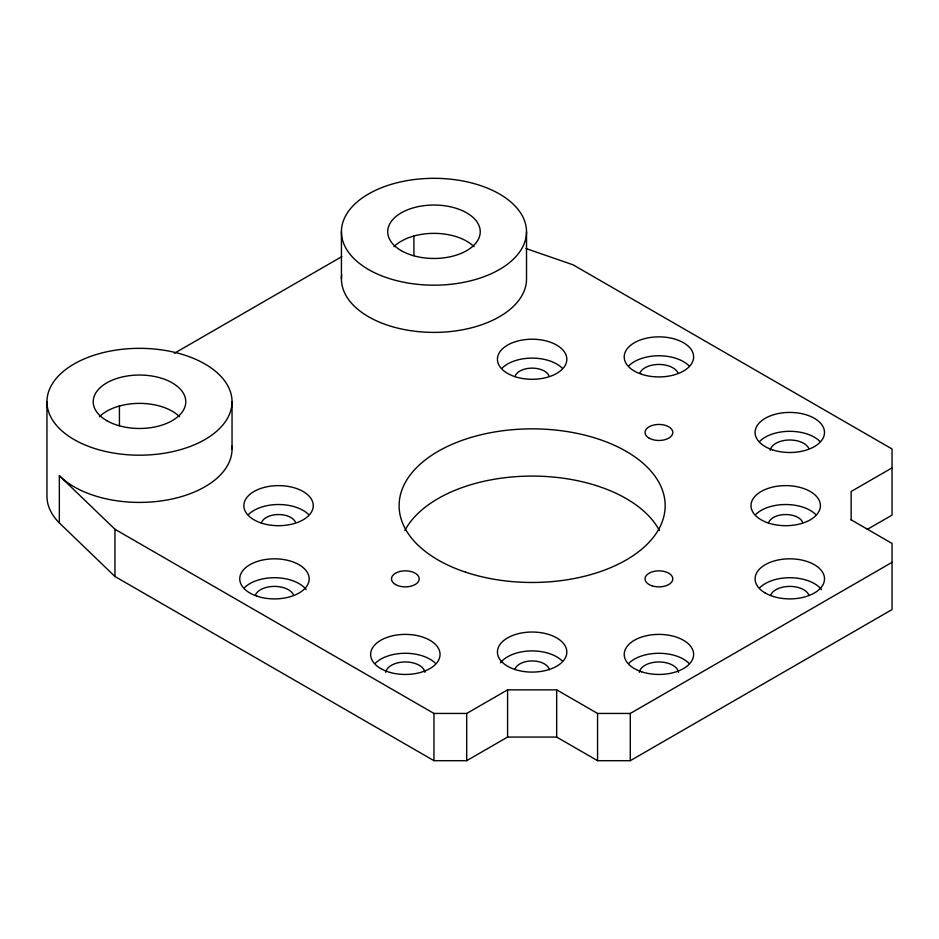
<?xml version="1.0" encoding="UTF-8"?>
<svg xmlns="http://www.w3.org/2000/svg" width="939" height="939" viewBox="0 0 939 939"><rect width="100%" height="100%" fill="white"/><g stroke="black" fill="none" stroke-linecap="round" stroke-linejoin="round"><path stroke-width="1.41" d="M174.325 353.31L341.878 256.582M851.145 519.83L892.05 543.446L892.05 609.564L630.292 760.684L597.568 760.684L556.674 737.068L507.588 737.068L466.695 760.684L433.971 760.684L114.957 576.499L59.345 522.929L59.345 475.709L114.957 529.279L433.971 713.452L466.695 713.452L507.588 689.848L556.674 689.848L597.568 713.452L630.292 713.452L892.05 562.332M892.05 467.88L851.145 491.496L851.145 520.112M867.26 529.42L892.05 515.112L892.05 448.995L573.036 264.81L525.946 248.518M630.292 713.452L630.292 760.684M597.568 713.452L597.568 760.684M556.674 689.848L556.674 737.068M526.521 231.745L526.521 278.977A92.55 53.429 0 0 1 430.355 332.359A92.55 53.429 0 0 1 341.714 274.798M507.588 689.848L507.588 737.068M466.695 713.452L466.695 760.684M433.971 713.452L433.971 760.684M413.911 235.548L413.911 255.666M341.432 231.745L341.432 278.977M232.039 401.763A92.55 53.429 0 0 1 93.219 448.032A92.55 53.429 0 0 1 93.219 355.494A92.55 53.429 0 0 1 232.039 401.763L232.039 448.995M119.441 405.566L119.441 425.684M114.957 529.279L114.957 576.499M46.95 401.763L46.95 496.215A92.55 53.429 0 0 0 59.345 522.929M759.745 441.33A34.708 20.036 0 0 1 819.853 441.33M755.66 514.537A34.708 20.036 0 0 1 815.768 514.537M770.215 450.368A19.66 11.35 0 0 1 788.079 440.039A19.66 11.35 0 0 1 808.796 448.408M515.37 375.553A17.348 10.024 0 0 1 532.131 368.135A17.348 10.024 0 0 1 548.892 375.553M514.936 669.613A17.348 10.024 0 0 1 532.202 660.939A17.348 10.024 0 0 1 549.35 669.683M261.793 521.955A17.348 10.024 0 0 1 278.554 514.537A17.348 10.024 0 0 1 295.315 521.955M768.947 521.955A17.348 10.024 0 0 1 785.708 514.537A17.348 10.024 0 0 1 802.469 521.955M639.929 372.853A19.66 11.35 0 0 1 658.92 364.438A19.66 11.35 0 0 1 677.923 372.853M628.872 663.298A34.708 20.036 0 0 1 688.98 663.298M759.745 587.732A34.708 20.036 0 0 1 791.612 577.743A34.708 20.036 0 0 1 821.508 589.598M770.802 594.81A19.66 11.35 0 0 1 789.805 586.394A19.66 11.35 0 0 1 808.796 594.81M639.33 672.324A19.66 11.35 0 0 1 658.92 661.96A19.66 11.35 0 0 1 678.51 672.324M404.826 530.594A133.033 76.81 0 0 1 532.131 476.085A133.033 76.81 0 0 1 659.436 530.594M628.872 365.776A34.708 20.036 0 0 1 688.98 365.776M248.495 514.537A34.708 20.036 0 0 1 308.614 514.537M502.083 368.135A34.708 20.036 0 0 1 562.191 368.135M500.428 662.805A34.708 20.036 0 0 1 530.324 650.95A34.708 20.036 0 0 1 562.191 660.939M385.753 672.324A19.66 11.35 0 0 1 405.343 661.96A19.66 11.35 0 0 1 424.933 672.324M375.283 663.298A34.708 20.036 0 0 1 435.403 663.298M244.41 587.732A34.708 20.036 0 0 1 276.277 577.743A34.708 20.036 0 0 1 306.161 589.598M255.467 594.81A19.66 11.35 0 0 1 274.47 586.394A19.66 11.35 0 0 1 293.461 594.81M393.899 246.722A46.269 26.715 0 0 1 474.042 246.722M99.417 416.74A46.269 26.715 0 0 1 179.572 416.74M231.921 446.213A92.55 53.429 0 0 1 165.769 500.217A92.55 53.429 0 0 1 59.345 475.709M768.36 523.011A34.708 20.036 0 0 0 820.416 505.663A34.708 20.036 0 0 0 768.36 488.303A34.708 20.036 0 0 0 768.36 523.011M772.445 449.816A34.708 20.036 0 0 0 824.501 432.456A34.708 20.036 0 0 0 772.445 415.108A34.708 20.036 0 0 0 772.445 449.816M649.107 438.126A13.885 8.017 0 0 0 672.336 434.534A13.885 8.017 0 0 0 655.328 424.721A13.885 8.017 0 0 0 649.107 438.126M641.572 671.772A34.708 20.036 0 0 0 693.628 654.424A34.708 20.036 0 0 0 641.572 637.076A34.708 20.036 0 0 0 641.572 671.772M395.53 584.528A13.885 8.017 0 0 0 418.747 580.936A13.885 8.017 0 0 0 401.751 571.123A13.885 8.017 0 0 0 395.53 584.528M651.983 585.807A13.885 8.017 0 0 0 672.805 578.858A13.885 8.017 0 0 0 651.983 571.921A13.885 8.017 0 0 0 651.983 585.807M465.615 572.18A133.033 76.81 0 0 0 665.164 505.663A133.033 76.81 0 0 0 465.615 439.147A133.033 76.81 0 0 0 465.615 572.18M641.572 374.25A34.708 20.036 0 0 0 693.628 356.902A34.708 20.036 0 0 0 641.572 339.542A34.708 20.036 0 0 0 641.572 374.25M514.783 669.413A34.708 20.036 0 0 0 566.839 652.065A34.708 20.036 0 0 0 514.783 634.705A34.708 20.036 0 0 0 514.783 669.413M261.206 523.011A34.708 20.036 0 0 0 313.262 505.663A34.708 20.036 0 0 0 261.206 488.303A34.708 20.036 0 0 0 261.206 523.011M514.783 376.609A34.708 20.036 0 0 0 566.839 359.261A34.708 20.036 0 0 0 514.783 341.902A34.708 20.036 0 0 0 514.783 376.609M765.262 593.025A34.708 20.036 0 0 0 823.327 584.046A34.708 20.036 0 0 0 780.814 559.503A34.708 20.036 0 0 0 765.262 593.025M380.8 668.591A34.708 20.036 0 0 0 438.865 659.612A34.708 20.036 0 0 0 396.364 635.069A34.708 20.036 0 0 0 380.8 668.591M257.11 596.218A34.708 20.036 0 0 0 309.166 578.858A34.708 20.036 0 0 0 257.11 561.51A34.708 20.036 0 0 0 257.11 596.218M401.258 250.643A46.269 26.715 0 0 0 478.667 238.659A46.269 26.715 0 0 0 421.998 205.946A46.269 26.715 0 0 0 401.258 250.643M106.776 420.649A46.269 26.715 0 0 0 184.197 408.676A46.269 26.715 0 0 0 127.516 375.952A46.269 26.715 0 0 0 106.776 420.649M368.534 269.528A92.55 53.429 0 0 0 523.363 245.572A92.55 53.429 0 0 0 410.026 180.135A92.55 53.429 0 0 0 368.534 269.528"/></g></svg>
